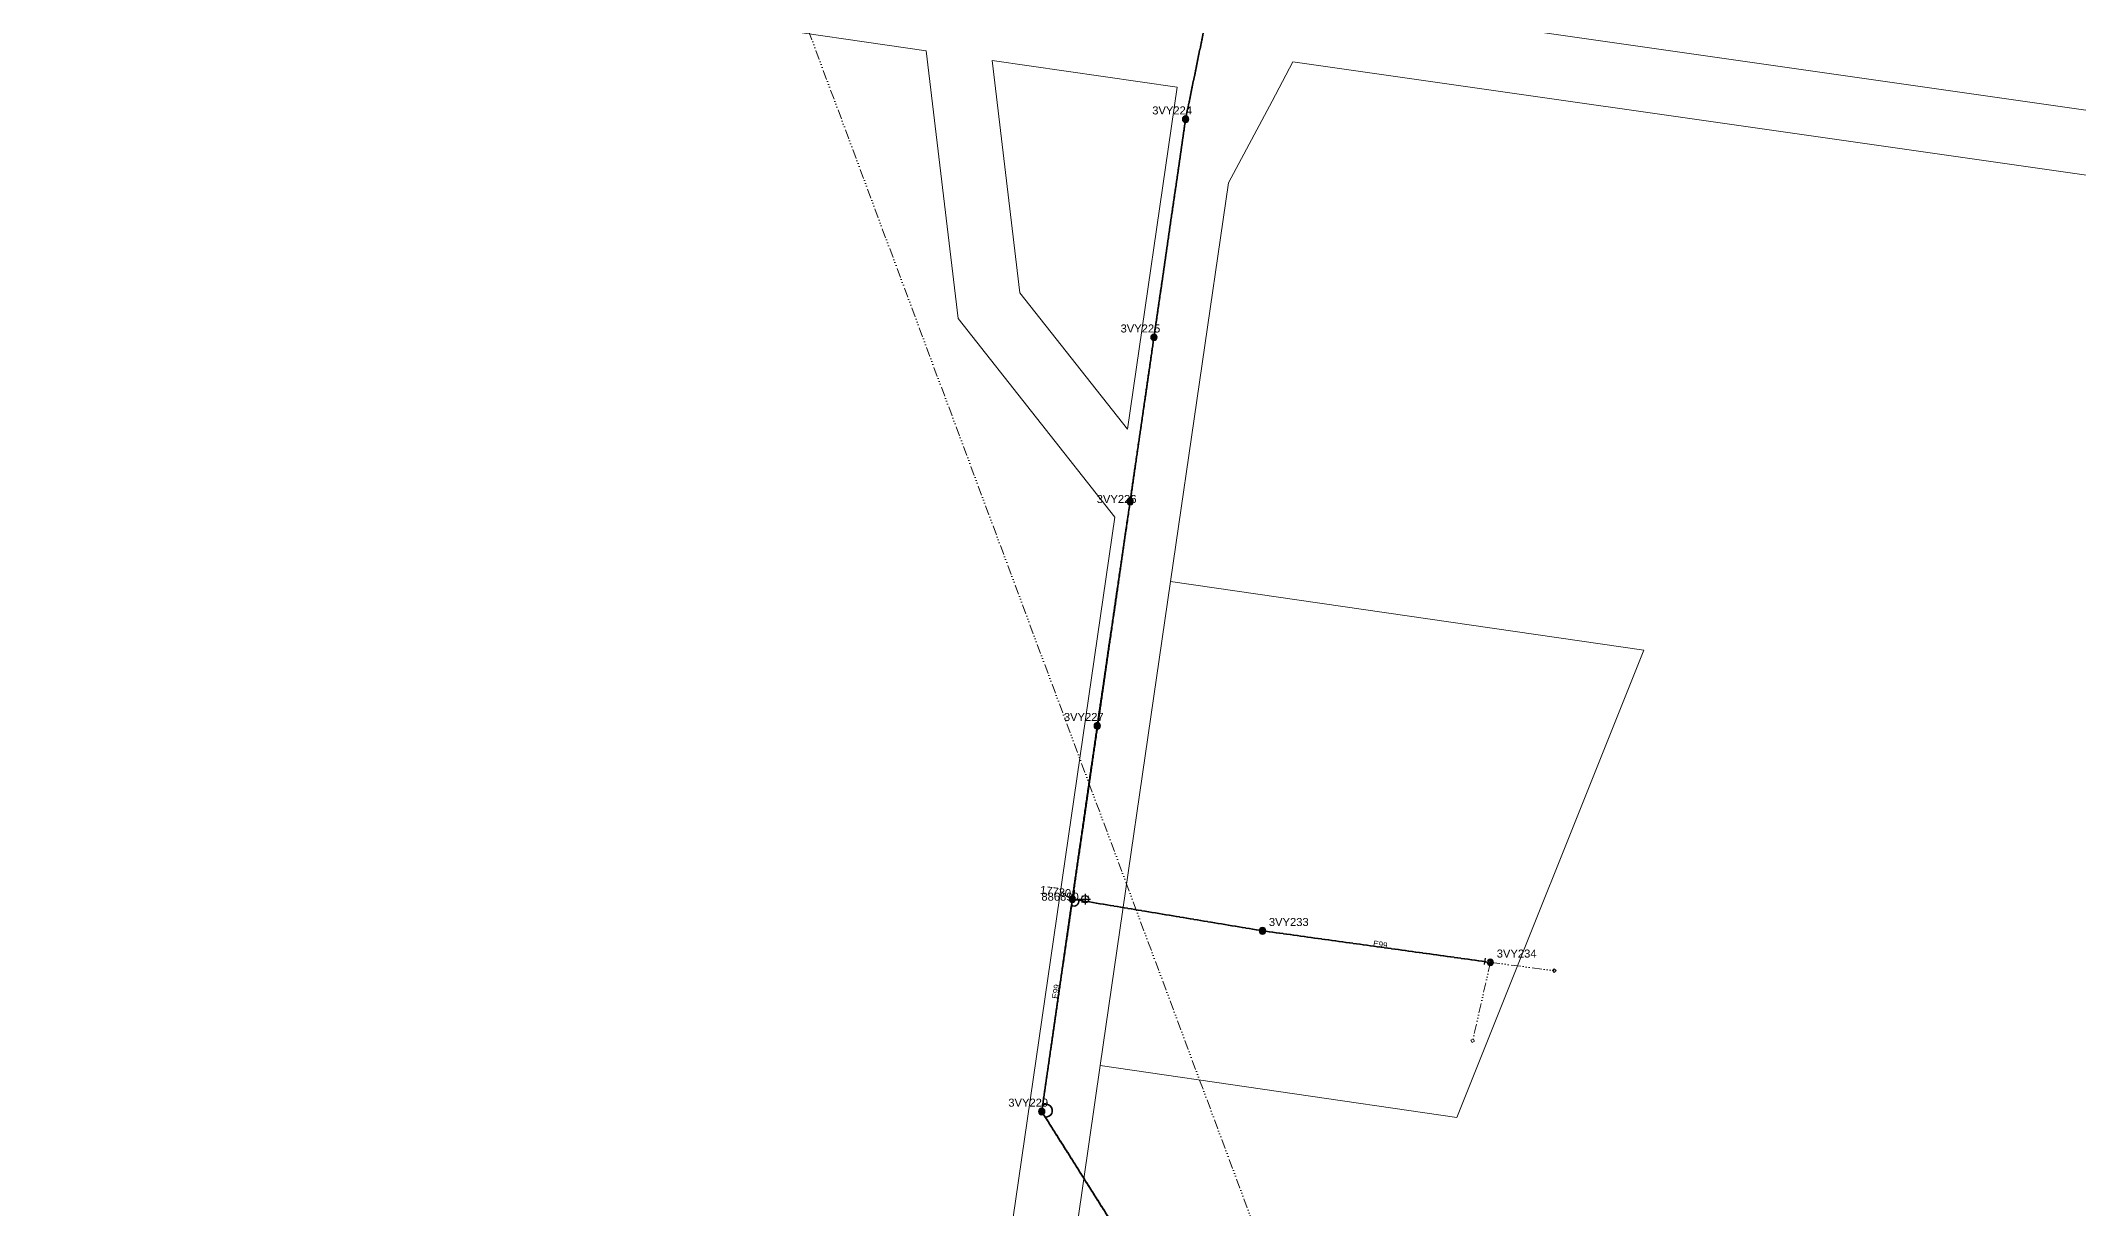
# Model space of a CAD drawing. Header units: metres. Extents: x 244561 to 254068, y 6159332 to 6162744.
# Drawn here: x 252005 to 252641, y 6160435 to 6160800 of the extents above; entities that cross this region are included whole.
import ezdxf
from ezdxf.enums import TextEntityAlignment as Align

# ---------------------------------------------------------------- set-up
doc = ezdxf.new("R2010")
doc.units = ezdxf.units.M
doc.linetypes.add('Cable Exist OH', pattern=[1, 1, 0])
doc.linetypes.add('PHANTOMX2', pattern=[6.6, 3, -0.75, 0.2, -0.75, 0.2, -0.75, 0.2, -0.75])
doc.layers.get('0').update_dxf_attribs({"color": 6})
for name, color, linetype, lineweight in [('_User_HV_Exist', 1, 'Continuous', 35), ('_User_LV_Exist', 5, 'Continuous', 35), ('Cadastre Developer_SP_NEW', 92, 'Continuous', 15), ('Cadastre Land Parcels_SP_EXT', 118, 'Continuous', 15), ('Mains_HV_EXT', 13, 'Continuous', 25), ('Mains_LV_EXT', 163, 'Continuous', 25), ('Mains_SL_EXT', 131, 'Continuous', 25), ('Services_SP_EXT', 42, 'PHANTOMX2', 20)]:
    doc.layers.add(name, color=color, linetype=linetype, lineweight=lineweight)
doc.layers.add('Equip_SP_SL_EXT', color=7, linetype='Continuous')
doc.layers.add('SupportsOH_SP_TR_HV_LV_SL_EXT', color=7, linetype='Continuous')
doc.styles.add('iecARIAL', font='arial.ttf', dxfattribs={"height": 2})
doc.styles.add('POLE_LABEL', font='arial.ttf', dxfattribs={"height": 2})
doc.styles.add('SL_LABEL', font='arial.ttf', dxfattribs={"height": 2})
doc.styles.get("Standard").update_dxf_attribs({"font": 'arial.ttf'})

# ---------------------------------------------------------------- blocks, each defined once
blk = doc.blocks.new('SL_LANTERN_EXT')
at = {"flags": 9}
for tag, p in [('LRATECODE', (-7.4, 0)), ('LOUTREACHVOCAB', (-7.2, 0)), ('LOUTREACH', (-7, 0)), ('LANTNUMBER', (-6.6, 0)), ('LNEW', (-6.4, 0)), ('LMASTVOCAB', (-6.2, 0)), ('LMAST', (-6, 0)), ('LLAMPVOCAB', (-5.8, 0)), ('LLAMP', (-5.6, 0)), ('LEXIST', (-5.4, 0)), ('LCHARGE3PERCENT', (-5.2, 0)), ('LCHARGE3', (-5, 0)), ('LCHARGE2PERCENT', (-4.8, 0)), ('LCHARGE2', (-4.6, 0)), ('LCHARGE1PERCENT', (-4.4, 0)), ('LCHARGE1', (-4.2, 0)), ('LCATEGORY', (-4, 0)), ('LBRACKETVOCAB', (-3.8, 0)), ('LBRACKET', (-3.6, 0)), ('LKINGHEIGHT', (-3.4, 0)), ('CREPLACE', (-3.2, 0)), ('CREMOVE', (-3, 0)), ('CNUMBER', (-2.8, 0)), ('CNEW', (-2.6, 0)), ('CEXIST', (-2.4, 0)), ('USAGE', (-2.2, 0)), ('STATE', (-2, 0)), ('OWNED_BY', (-1.8, 0)), ('ORIENTATION', (-1.6, 0)), ('OPERATING_VOLTAGE', (-1.4, 0)), ('NO_PHASES', (-1.2, 0)), ('LANTERN_TYPE', (-1, 0))]:
    blk.add_attdef(tag, text='', height=0.001, rotation=270, dxfattribs=at).set_placement(p, align=Align.MIDDLE_LEFT)
for tag, p in [('LREMOVE', (0, -7.6)), ('LREPLACE', (0, -7.8)), ('LTYPE', (0, -8)), ('LTYPEVOCAB', (0, -8.2)), ('LEGEND', (0, -8.4)), ('SUBURB', (0, -8.6)), ('STREETNAME', (0, -8.8)), ('LOCATION', (0, -9)), ('NOTES', (0, -9.2)), ('MAINTAINED_BY', (0, -9.86))]:
    blk.add_attdef(tag, text='', height=0.001, dxfattribs=at).set_placement(p, align=Align.MIDDLE_LEFT)
blk.add_attdef('OPERATED_BY', (0, -9.61), '', height=0.001, dxfattribs=at)
blk.add_wipeout([(5.69, 0), (5.06, -1.06), (4, -1.69), (2.94, -1.06), (2.31, 0), (2.94, 1.06), (4, 1.69), (5.06, 1.06)])
for p, q in [((0, 0), (4, 0)), ((2.94, 1.06), (3.2, 0.8)), ((4, 1.69), (4, 0)), ((5.06, 1.06), (4.8, 0.8)), ((2.94, -1.06), (3.2, -0.8)), ((4, 0), (5.69, 0)), ((4, 0), (4, -1.69)), ((5.06, -1.06), (4.8, -0.8))]:
    blk.add_line(p, q)
blk.add_circle((4, 0), 1.12)
for tag, p in [('LANTERN_PURPOSE', (-0.8, 0)), ('CONTROL_TYPE', (-0.6, 0)), ('CONSTRUCTED_VOLTAGE', (-0.4, 0))]:
    blk.add_attdef(tag, text='', height=0.001, rotation=270, dxfattribs=at).set_placement(p, align=Align.MIDDLE_LEFT)
at = {"style": 'SL_LABEL', "flags": 9}
blk.add_attdef('STREET_CODE', text='', height=0.001, rotation=270, dxfattribs=at).set_placement((0, 0), align=Align.MIDDLE_LEFT)
at = {"flags": 1}
blk.add_attdef('Z', (0, 0), '', height=0.001, rotation=270, dxfattribs=at)
at = {"width": 0.9}
blk.add_attdef('LNUMBER', text='', height=1, dxfattribs=at).set_placement((7, -1), align=Align.MIDDLE_LEFT)
blk = doc.blocks.new('CCP_EXT')
blk.add_wipeout([(0, 0.57), (0.57, 0), (0, -0.57), (-0.57, 0)])
blk.add_lwpolyline([(-0.57, 0), (0, 0.57), (0.57, 0), (0, -0.57), (-0.57, 0)])
at = {"flags": 1}
blk.add_attdef('Z', (0, 0), '', height=0.2, dxfattribs=at)
at = {"flags": 9}
for tag, p in [('CCP_TYPE', (0, 0)), ('CONSTRUCTED_VOLTAGE', (0, -0.2)), ('OPERATING_VOLTAGE', (0, -0.6)), ('ORIENTATION', (0, -0.8)), ('OWNED_BY', (0, -1)), ('STATE', (0, -1.8)), ('NO_PHASES', (0, -0.4)), ('USAGE', (0, -1.2)), ('LEGEND', (0, -1.4)), ('LIFE_SUPPORT', (0, -1.6)), ('NOTES', (0, -2))]:
    blk.add_attdef(tag, text='', height=0.2, dxfattribs=at).set_placement(p, align=Align.MIDDLE_LEFT)
blk = doc.blocks.new('POLE_EXT')
blk.add_hatch(color=256).paths.add_polyline_path([(-1, 0, 1), (1, 0, 1)])
blk.add_lwpolyline([(-1, 0, 1), (1, 0, 1)], format="xyb", close=True)
at = {"flags": 8}
blk.add_attdef('pNumber', text='', height=2, dxfattribs=at).set_placement((2.5, 2.5), align=Align.MIDDLE_CENTER)
at = {"style": 'POLE_LABEL', "flags": 9}
for tag, p in [('STRUCTURE_PLANT_NUMBER', (1.35, 0.03)), ('STREET_CODE', (1.35, -0.2))]:
    blk.add_attdef(tag, text='', height=0.2, dxfattribs=at).set_placement(p, align=Align.MIDDLE_LEFT)
at = {"flags": 9}
for tag, p in [('OWNED_BY', (1.35, -0.4)), ('SPECIAL_USE', (1.35, -0.8)), ('STATE', (1.35, -1)), ('cLV', (1.35, -1.4)), ('hDepth', (1.35, -1.6)), ('hDia', (1.35, -1.8)), ('cHV', (1.35, -2)), ('cLinedev', (1.35, -3.4)), ('pExisting', (1.35, -3.8)), ('pFooting', (1.35, -4.4)), ('pNew', (1.35, -4.6)), ('pRelocate', (1.35, -5)), ('pRemove', (1.35, -5.2)), ('pReplace', (1.35, -5.4)), ('pStay', (1.35, -5.6)), ('pType', (1.35, -5.8)), ('cspan', (1.35, -6)), ('STREETNAME', (1.35, -6.2)), ('SUBURB', (1.35, -6.4)), ('PARENT', (1.35, -0.6)), ('USAGE', (1.35, -1.2)), ('LBRACKET', (1.35, -2.2)), ('LExisting', (1.35, -2.4)), ('LANTNUMBER', (1.35, -2.6)), ('LOther', (1.35, -2.8)), ('LRemove', (1.35, -3)), ('LEGEND', (1.35, -3.2)), ('LOCATION', (1.35, -3.6)), ('PFNUMBER', (1.35, -4)), ('NEWPFNUMBER', (1.35, -4.2)), ('OPERATED_BY', (1.36, -7.01)), ('NOTES', (1.35, -6.6)), ('MAINTAINED_BY', (1.36, -6.81))]:
    blk.add_attdef(tag, text='', height=0.2, dxfattribs=at).set_placement(p, align=Align.MIDDLE_LEFT)
at = {"flags": 1}
blk.add_attdef('Z', (1.35, -7.33), '', height=0.2, dxfattribs=at)
blk = doc.blocks.new('End Shackle_EXT')
blk.add_wipeout([(0, 0.25), (1.81, 0.25), (1.82, -0.25), (0, -0.25)])
blk.add_line((1.81, -1), (1.81, 1))
at = {"flags": 1}
blk.add_attdef('Z', (0, 0), '', height=0.2, dxfattribs=at)
at = {"flags": 9}
for tag, p in [('CONNECTOR_TYPE', (0, 0)), ('CONSTRUCTED_VOLTAGE', (0, -0.2)), ('OPERATING_VOLTAGE', (0, -0.6)), ('ORIENTATION', (0, -0.8)), ('OWNED_BY', (0, -1)), ('STATE', (0, -1.2)), ('NO_PHASES', (0, -0.4)), ('USAGE', (0, -1.4)), ('NOTES', (0, -1.6))]:
    blk.add_attdef(tag, text='', height=0.2, dxfattribs=at).set_placement(p, align=Align.MIDDLE_LEFT)

msp = doc.modelspace()

# ---------------------------------------------------------------- linework, layer by layer
at = {"layer": '_User_LV_Exist', "linetype": 'Cable Exist OH'}
msp.add_lwpolyline([(252447.3121, 6160259.2759), (252381.2373, 6160364.2037), (252317.4406, 6160465.3726)], dxfattribs=at)
at = {"layer": '_User_LV_Exist', "linetype": 'Continuous'}
msp.add_lwpolyline([(252318.4572, 6160463.6486, 1.41946285), (252317.7248, 6160467.3457)], format="xyb", dxfattribs=at)
at = {"layer": 'Cadastre Developer_SP_NEW', "linetype": 'Continuous'}
msp.add_lwpolyline([(253005.6326, 6161126.1997), (252709.1788, 6161165.9786), (252464.5414, 6161198.7975), (252454.6297, 6161200.1277), (252448.1429, 6161154.8098), (252443.6352, 6161123.3175), (252423.2008, 6160980.5537), (252418.9341, 6160950.7477), (252404.9258, 6160852.8782), (252454.7106, 6160845.7648), (252449.0093, 6160805.9361), (253601.1778, 6160641.3074)], dxfattribs=at)
msp.add_lwpolyline([(252359.7917, 6160785.2518), (252301.9501, 6160793.656), (252310.6149, 6160721.0791), (252344.2793, 6160678.4314), (252359.7917, 6160785.2518)], close=True, dxfattribs=at)
msp.add_lwpolyline([(252359.7917, 6160785.2518), (252301.9501, 6160793.656), (252310.6149, 6160721.0791), (252344.2793, 6160678.4314), (252359.7917, 6160785.2518)], close=True, dxfattribs=at)
at = {"layer": 'Cadastre Land Parcels_SP_EXT', "linetype": 'Continuous'}
msp.add_lwpolyline([(253005.6326, 6161126.1997), (252709.1788, 6161165.9786), (252464.5414, 6161198.7975), (252454.6297, 6161200.1277), (252448.1429, 6161154.8098), (252443.6352, 6161123.3175), (252423.2008, 6160980.5537), (252418.9341, 6160950.7477), (252404.9258, 6160852.8782), (252454.7106, 6160845.7648), (252449.0093, 6160805.9361), (253601.1778, 6160641.3074)], dxfattribs=at)
for points in [[(252531.5985, 6160114.3158), (252566.1306, 6160350.1747), (252302.0876, 6160387.8785), (252340.2969, 6160651.0103), (252291.3142, 6160713.0655), (252281.334, 6160796.6519), (251707.5324, 6160880.0048), (251645.4953, 6160457.8441), (252027.3735, 6160402.3732), (251980.755, 6160088.766), (252377.9877, 6160032.239), (252516.6916, 6160012.5024), (252531.5985, 6160114.3158)], [(252531.5985, 6160114.3158), (252566.1306, 6160350.1747), (252302.0876, 6160387.8785), (252340.2969, 6160651.0103), (252291.3142, 6160713.0655), (252281.334, 6160796.6519), (251707.5324, 6160880.0048), (251645.4953, 6160457.8441), (252027.3735, 6160402.3732), (251980.755, 6160088.766), (252377.9877, 6160032.239), (252516.6916, 6160012.5024), (252531.5985, 6160114.3158)], [(252359.7917, 6160785.2518), (252301.9501, 6160793.656), (252310.6149, 6160721.0791), (252344.2793, 6160678.4314), (252359.7917, 6160785.2518)], [(252359.7917, 6160785.2518), (252301.9501, 6160793.656), (252310.6149, 6160721.0791), (252344.2793, 6160678.4314), (252359.7917, 6160785.2518)], [(252788.223, 6160737.1544), (252395.9068, 6160793.2141), (252389.3762, 6160780.953), (252375.7897, 6160755.4474), (252357.7022, 6160630.8894), (252505.5601, 6160609.4117), (252447.0705, 6160463.5427), (252335.7496, 6160479.7163), (252325.1501, 6160406.7216), (252734.356, 6160346.6012), (252788.223, 6160737.1544)], [(252505.5601, 6160609.4117), (252357.7022, 6160630.8894), (252335.7496, 6160479.7163), (252447.0705, 6160463.5427), (252505.5601, 6160609.4117)]]:
    msp.add_lwpolyline(points, close=True, dxfattribs=at)
at = {"layer": 'Mains_LV_EXT', "linetype": 'Continuous'}
for points in [[(252326.707, 6160529.7112, 0.64910637), (252328.963, 6160531.4194)], [(252318.4572, 6160463.6486, 1.41946285), (252317.7248, 6160467.3457)]]:
    msp.add_lwpolyline(points, format="xyb", dxfattribs=at)
at = {"layer": 'Mains_LV_EXT', "linetype": 'Cable Exist OH'}
msp.add_lwpolyline([(252447.3121, 6160259.2759), (252381.2373, 6160364.2037), (252317.4406, 6160465.3726)], dxfattribs=at)

# ---------------------------------------------------------------- block references
at = {"layer": 'SupportsOH_SP_TR_HV_LV_SL_EXT'}
ref = msp.add_blockref('POLE_EXT', (252362.387, 6160775.2891), dxfattribs=at)
ref.add_attrib('ASSET_NUM', '3VY224', dxfattribs={"layer": '0', "height": 2.5, "style": 'POLE_LABEL'}).set_placement((252364.387, 6160776.0391), align=Align.BOTTOM_RIGHT)
ref = msp.add_blockref('POLE_EXT', (252352.4959, 6160707.1788), dxfattribs=at)
ref.add_attrib('ASSET_NUM', '3VY225', dxfattribs={"layer": '0', "height": 2.5, "style": 'POLE_LABEL'}).set_placement((252354.4959, 6160707.9288), align=Align.BOTTOM_RIGHT)
ref = msp.add_blockref('POLE_EXT', (252345.0516, 6160655.9181), dxfattribs=at)
ref.add_attrib('ASSET_NUM', '3VY226', dxfattribs={"layer": '0', "height": 2.5, "style": 'POLE_LABEL'}).set_placement((252347.0516, 6160656.6681), align=Align.MIDDLE_RIGHT)
ref = msp.add_blockref('POLE_EXT', (252334.7914, 6160585.847), dxfattribs=at)
ref.add_attrib('ASSET_NUM', '3VY227', dxfattribs={"layer": '0', "height": 2.5, "style": 'POLE_LABEL'}).set_placement((252336.7914, 6160586.597), align=Align.BOTTOM_RIGHT)
ref = msp.add_blockref('POLE_EXT', (252386.401, 6160521.807), dxfattribs=at)
ref.add_attrib('ASSET_NUM', '3VY233', dxfattribs={"layer": '0', "height": 2.5, "style": 'POLE_LABEL'}).set_placement((252388.401, 6160522.557), align=Align.BOTTOM_LEFT)
ref = msp.add_blockref('POLE_EXT', (252457.587, 6160511.95), dxfattribs=at)
ref.add_attrib('ASSET_NUM', '3VY234', dxfattribs={"layer": '0', "height": 2.5, "style": 'POLE_LABEL'}).set_placement((252459.587, 6160512.7), align=Align.BOTTOM_LEFT)
ref = msp.add_blockref('POLE_EXT', (252317.4406, 6160465.3726), dxfattribs=at)
ref.add_attrib('ASSET_NUM', '3VY229', dxfattribs={"layer": '0', "height": 2.5, "style": 'POLE_LABEL'}).set_placement((252319.4406, 6160466.1226), align=Align.BOTTOM_RIGHT)

# ---------------------------------------------------------------- texts
at = {"layer": 'Mains_LV_EXT'}
for rotation, p in [(350.9749389, (252420.862, 6160517.035)), (81.0170962, (252322.3816, 6160500.4935))]:
    msp.add_text('E99', height=1.8, rotation=rotation, dxfattribs=at).set_placement(p)

# ---------------------------------------------------------------- next in the draw order: block references
at = {"layer": 'Equip_SP_SL_EXT'}
ref = msp.add_blockref('SL_LANTERN_EXT', (252326.9945, 6160531.71), dxfattribs=at)
ref.add_attrib('ASSET_NUM', '177301', dxfattribs={"layer": '0', "height": 2.5, "rotation": 352.7995883, "style": 'iecARIAL'}).set_placement((252328.4945, 6160533.21), align=Align.MIDDLE_RIGHT)
at = {"layer": 'Services_SP_EXT'}
msp.add_blockref('CCP_EXT', (252477.5536, 6160509.3593), dxfattribs=at)
at = {"layer": 'Services_SP_EXT', "rotation": 256.0302690789929}
msp.add_blockref('CCP_EXT', (252452.033, 6160487.487), dxfattribs=at)

# ---------------------------------------------------------------- next in the draw order: linework, layer by layer
at = {"layer": '_User_HV_Exist', "linetype": 'Cable Exist OH'}
msp.add_lwpolyline([(252425.0139, 6161108.111), (252414.4335, 6161032.3825), (252407.1547, 6160981.4133), (252401.3497, 6160941.057), (252376.5852, 6160844.6087), (252362.387, 6160775.2891), (252317.4406, 6160465.3726), (252447.3121, 6160259.2759)], dxfattribs=at)
at = {"layer": '_User_LV_Exist', "linetype": 'Cable Exist OH'}
msp.add_lwpolyline([(252317.4406, 6160465.3726), (252326.9945, 6160531.71)], dxfattribs=at)
at = {"layer": '_User_LV_Exist', "linetype": 'Continuous'}
msp.add_lwpolyline([(252326.707, 6160529.7112, 0.64910637), (252328.963, 6160531.4194)], format="xyb", dxfattribs=at)
at = {"layer": 'Mains_HV_EXT', "linetype": 'Cable Exist OH'}
msp.add_lwpolyline([(252425.0139, 6161108.111), (252414.4335, 6161032.3825), (252407.1547, 6160981.4133), (252401.3497, 6160941.057), (252376.5852, 6160844.6087), (252362.387, 6160775.2891), (252317.4406, 6160465.3726), (252447.3121, 6160259.2759)], dxfattribs=at)
at = {"layer": 'Mains_LV_EXT', "linetype": 'Cable Exist OH'}
msp.add_lwpolyline([(252317.4406, 6160465.3726), (252326.9945, 6160531.71)], dxfattribs=at)
at = {"layer": 'Mains_SL_EXT', "linetype": 'Cable Exist OH'}
for points in [[(252326.9945, 6160531.71), (252334.7914, 6160585.8471), (252345.0517, 6160655.9181), (252352.4959, 6160707.1788), (252362.387, 6160775.2891), (252376.5852, 6160844.6087)], [(252351.168, 6160216.4699), (252447.3121, 6160259.2759), (252381.2373, 6160364.2037), (252317.4406, 6160465.3726), (252326.9945, 6160531.71)]]:
    msp.add_lwpolyline(points, dxfattribs=at)
at = {"layer": 'Services_SP_EXT'}
for points in [[(252235.372, 6160827.6615), (252446.9053, 6160260.1895)], [(252457.587, 6160511.95), (252452.033, 6160487.487)], [(252457.587, 6160511.9499), (252477.5536, 6160509.3593)]]:
    msp.add_lwpolyline(points, dxfattribs=at)

# ---------------------------------------------------------------- next in the draw order: block references
at = {"layer": 'SupportsOH_SP_TR_HV_LV_SL_EXT'}
ref = msp.add_blockref('POLE_EXT', (252326.9945, 6160531.7101), dxfattribs=at)
ref.add_attrib('ASSET_NUM', '886890', dxfattribs={"layer": '0', "height": 2.5, "style": 'POLE_LABEL'}).set_placement((252328.9945, 6160532.4601), align=Align.MIDDLE_RIGHT)

# ---------------------------------------------------------------- next in the draw order: block references
at = {"layer": 'Mains_LV_EXT', "rotation": 171.047418789858}
msp.add_blockref('End Shackle_EXT', (252457.587, 6160511.95), dxfattribs=at)

# ---------------------------------------------------------------- next in the draw order: linework, layer by layer
at = {"layer": '_User_LV_Exist', "linetype": 'Cable Exist OH'}
msp.add_lwpolyline([(252326.9945, 6160531.71), (252386.401, 6160521.807), (252457.5869, 6160511.95)], dxfattribs=at)
at = {"layer": 'Cadastre Developer_SP_NEW', "linetype": 'Continuous'}
for points in [[(252531.5985, 6160114.3158), (252566.1306, 6160350.1747), (252302.0876, 6160387.8785), (252340.2969, 6160651.0103), (252291.3142, 6160713.0655), (252281.334, 6160796.6519), (251707.5324, 6160880.0048), (251645.4953, 6160457.8441), (252027.3735, 6160402.3732), (251980.755, 6160088.766), (252377.9877, 6160032.239), (252516.6916, 6160012.5024), (252531.5985, 6160114.3158)], [(252531.5985, 6160114.3158), (252566.1306, 6160350.1747), (252302.0876, 6160387.8785), (252340.2969, 6160651.0103), (252291.3142, 6160713.0655), (252281.334, 6160796.6519), (251707.5324, 6160880.0048), (251645.4953, 6160457.8441), (252027.3735, 6160402.3732), (251980.755, 6160088.766), (252377.9877, 6160032.239), (252516.6916, 6160012.5024), (252531.5985, 6160114.3158)], [(252788.223, 6160737.1544), (252395.9068, 6160793.2141), (252389.3762, 6160780.953), (252375.7897, 6160755.4474), (252357.7022, 6160630.8894), (252505.5601, 6160609.4117), (252447.0705, 6160463.5427), (252335.7496, 6160479.7163), (252325.1501, 6160406.7216), (252734.356, 6160346.6012), (252788.223, 6160737.1544)], [(252505.5601, 6160609.4117), (252357.7022, 6160630.8894), (252335.7496, 6160479.7163), (252447.0705, 6160463.5427), (252505.5601, 6160609.4117)]]:
    msp.add_lwpolyline(points, close=True, dxfattribs=at)
at = {"layer": 'Mains_LV_EXT', "linetype": 'Cable Exist OH'}
msp.add_lwpolyline([(252326.9945, 6160531.71), (252386.401, 6160521.807), (252457.5869, 6160511.95)], dxfattribs=at)

doc.saveas('drawing.dxf')
